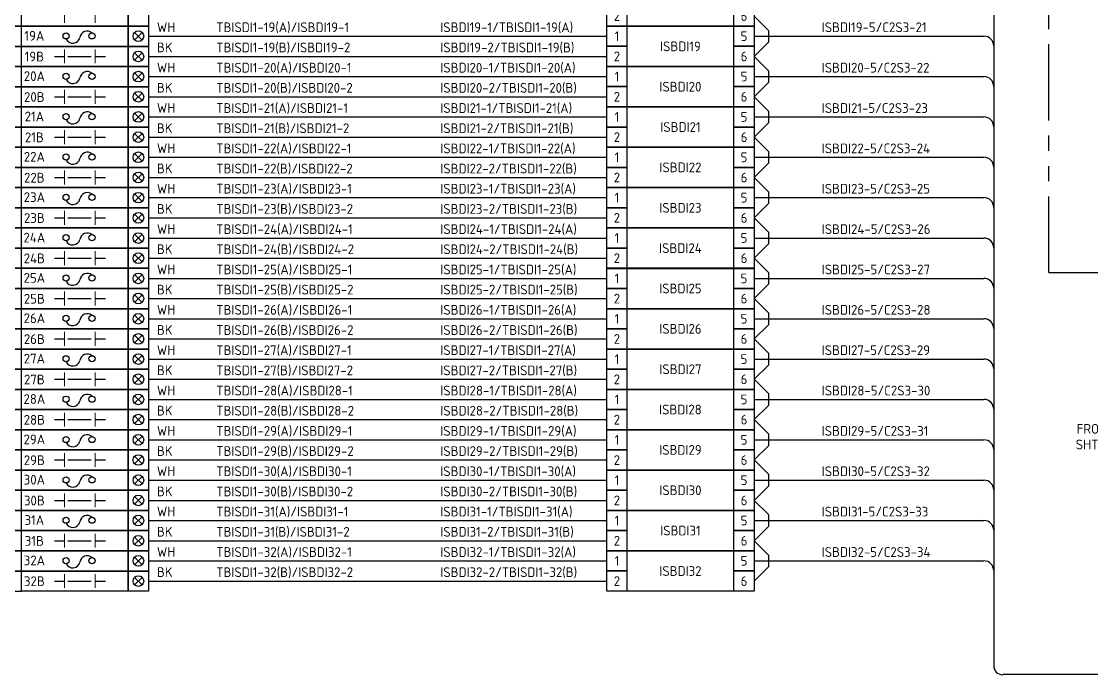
# Model space of a CAD drawing. Header units: inches. Extents: x 579627 to 667544, y 458630 to 507164.
# Drawn here: x 625004 to 626321, y 494110 to 494915 of the extents above; entities that cross this region are included whole.
import ezdxf
from ezdxf.enums import TextEntityAlignment as Align

# ---------------------------------------------------------------- set-up
doc = ezdxf.new("R2010")
doc.units = ezdxf.units.IN
doc.header["$MEASUREMENT"] = 0
doc.linetypes.add('PHANTOM2', pattern=[1.25, 0.625, -0.125, 0.125, -0.125, 0.125, -0.125])
doc.layers.add('ASHADE', color=7, linetype='Continuous')
doc.layers.add('power', color=7, linetype='Continuous')
doc.styles.add('ISO3098B', font='ISO3098B.shx')

# ---------------------------------------------------------------- blocks, each defined once
blk = doc.blocks.new('ISBDI')
at = {"color": 2}
for points in [[(616946.7, 495803.9), (616971.5, 495803.9), (616971.5, 495779.1), (616946.7, 495779.1)], [(616946.7, 495803.9), (617128, 495803.9), (617128, 495754.2), (616946.7, 495754.2)], [(617103.1, 495803.9), (617128, 495803.9), (617128, 495779.1), (617103.1, 495779.1)], [(616946.7, 495779.1), (616971.5, 495779.1), (616971.5, 495754.2), (616946.7, 495754.2)], [(617103.1, 495779.1), (617128, 495779.1), (617128, 495754.2), (617103.1, 495754.2)]]:
    blk.add_lwpolyline(points, close=True, dxfattribs=at)
at = {"color": 0, "style": 'ISO3098B'}
for s, p in [('1', (616959.1, 495791.5)), ('5', (617115.6, 495791.5)), ('2', (616959.1, 495766.6)), ('6', (617115.6, 495766.6))]:
    blk.add_text(s, height=12, dxfattribs=at).set_placement(p, align=Align.MIDDLE)

msp = doc.modelspace()

# ---------------------------------------------------------------- linework, layer by layer
at = {"color": 4}
for p, q in [((626200.8, 495779.5), (626200.8, 494121)), ((625160.1, 494896.5), (625724.4, 494896.5)), ((625905.8, 494896.5), (626188.8, 494896.5)), ((625160.1, 494846.7), (625724.4, 494846.7)), ((625905.8, 494846.7), (626188.8, 494846.7)), ((625160.1, 494797), (625724.4, 494797)), ((625905.8, 494797), (626188.8, 494797)), ((625160.1, 494747.3), (625724.4, 494747.3)), ((625905.8, 494747.3), (626188.8, 494747.3)), ((625160.1, 494697.6), (625724.4, 494697.6)), ((625905.8, 494697.6), (626188.8, 494697.6)), ((625160.1, 494647.8), (625724.4, 494647.8)), ((625905.8, 494647.8), (626188.8, 494647.8)), ((625160.1, 494598.1), (625724.4, 494598.1)), ((625905.8, 494598.1), (626188.8, 494598.1)), ((625160.1, 494548.4), (625724.4, 494548.4)), ((625905.8, 494548.4), (626188.8, 494548.4)), ((625160.1, 494498.7), (625724.4, 494498.7)), ((625905.8, 494498.7), (626188.8, 494498.7)), ((625160.1, 494449), (625724.4, 494449)), ((625905.8, 494449), (626188.8, 494449)), ((625160.1, 494399.2), (625724.4, 494399.2)), ((625905.8, 494399.2), (626188.8, 494399.2)), ((625160.1, 494349.5), (625724.4, 494349.5)), ((625905.8, 494349.5), (626188.8, 494349.5)), ((625160.1, 494299.8), (625724.4, 494299.8)), ((625905.8, 494299.8), (626188.8, 494299.8)), ((625160.1, 494250.1), (625724.4, 494250.1)), ((625905.8, 494250.1), (626188.8, 494250.1)), ((627401.1, 494110), (626211.9, 494110))]:
    msp.add_line(p, q, dxfattribs=at)
at = {"color": 0, "lineweight": 9}
for p, q in [((625056.9, 494912.8), (625056.9, 494929.9)), ((625094.5, 494912.8), (625094.5, 494929.9)), ((625056.9, 494863.1), (625056.9, 494880.1)), ((625094.5, 494863.1), (625094.5, 494880.1)), ((625056.9, 494813.3), (625056.9, 494830.4)), ((625094.5, 494813.3), (625094.5, 494830.4)), ((625056.9, 494763.6), (625056.9, 494780.7)), ((625094.5, 494763.6), (625094.5, 494780.7)), ((625056.9, 494713.9), (625056.9, 494731)), ((625094.5, 494713.9), (625094.5, 494731)), ((625056.9, 494664.2), (625056.9, 494681.2)), ((625094.5, 494664.2), (625094.5, 494681.2)), ((625056.9, 494614.5), (625056.9, 494631.5)), ((625094.5, 494614.5), (625094.5, 494631.5)), ((625056.9, 494564.7), (625056.9, 494581.8)), ((625094.5, 494564.7), (625094.5, 494581.8)), ((625056.9, 494515), (625056.9, 494532.1)), ((625094.5, 494515), (625094.5, 494532.1)), ((625056.9, 494465.3), (625056.9, 494482.3)), ((625094.5, 494465.3), (625094.5, 494482.3)), ((625056.9, 494415.6), (625056.9, 494432.6)), ((625094.5, 494415.6), (625094.5, 494432.6)), ((625056.9, 494365.8), (625056.9, 494382.9)), ((625094.5, 494365.8), (625094.5, 494382.9)), ((625056.9, 494316.1), (625056.9, 494333.2)), ((625094.5, 494316.1), (625094.5, 494333.2)), ((625056.9, 494266.4), (625056.9, 494283.5)), ((625094.5, 494266.4), (625094.5, 494283.5)), ((625056.9, 494216.7), (625056.9, 494233.7)), ((625094.5, 494216.7), (625094.5, 494233.7))]:
    msp.add_line(p, q, dxfattribs=at)
at = {"color": 1}
for p, q in [((625905.8, 494921.3), (625923.4, 494903.7)), ((625143.1, 494901.1), (625152.3, 494891.8)), ((625152.3, 494901.1), (625143.1, 494891.8)), ((625923.4, 494903.7), (625923.4, 494889.2)), ((625905.8, 494871.6), (625923.4, 494889.2)), ((625905.8, 494871.6), (625923.4, 494854)), ((625143.1, 494851.4), (625152.3, 494842.1)), ((625152.3, 494851.4), (625143.1, 494842.1)), ((625923.4, 494854), (625923.4, 494839.5)), ((625905.8, 494821.9), (625923.4, 494839.5)), ((625905.8, 494821.9), (625923.4, 494804.3)), ((625143.1, 494801.6), (625152.3, 494792.4)), ((625152.3, 494801.6), (625143.1, 494792.4)), ((625923.4, 494804.3), (625923.4, 494789.7)), ((625905.8, 494772.2), (625923.4, 494789.7)), ((625905.8, 494772.2), (625923.4, 494754.6)), ((625923.4, 494754.6), (625923.4, 494740)), ((625143.1, 494751.9), (625152.3, 494742.7)), ((625152.3, 494751.9), (625143.1, 494742.7)), ((625905.8, 494722.4), (625923.4, 494740)), ((625905.8, 494722.4), (625923.4, 494704.9)), ((625143.1, 494702.2), (625152.3, 494692.9)), ((625152.3, 494702.2), (625143.1, 494692.9)), ((625923.4, 494704.9), (625923.4, 494690.3)), ((625905.8, 494672.7), (625923.4, 494690.3)), ((625905.8, 494672.7), (625923.4, 494655.1)), ((625143.1, 494652.5), (625152.3, 494643.2)), ((625152.3, 494652.5), (625143.1, 494643.2)), ((625923.4, 494655.1), (625923.4, 494640.6)), ((625905.8, 494623), (625923.4, 494640.6)), ((625905.8, 494623), (625923.4, 494605.4)), ((625143.1, 494602.8), (625152.3, 494593.5)), ((625152.3, 494602.8), (625143.1, 494593.5)), ((625923.4, 494605.4), (625923.4, 494590.8)), ((625905.8, 494573.3), (625923.4, 494590.8)), ((625905.8, 494573.3), (625923.4, 494555.7)), ((625143.1, 494553), (625152.3, 494543.8)), ((625152.3, 494553), (625143.1, 494543.8)), ((625923.4, 494555.7), (625923.4, 494541.1)), ((625905.8, 494523.5), (625923.4, 494541.1)), ((625905.8, 494523.5), (625923.4, 494506)), ((625143.1, 494503.3), (625152.3, 494494.1)), ((625152.3, 494503.3), (625143.1, 494494.1)), ((625923.4, 494506), (625923.4, 494491.4)), ((625905.8, 494473.8), (625923.4, 494491.4)), ((625905.8, 494473.8), (625923.4, 494456.2)), ((625143.1, 494453.6), (625152.3, 494444.3)), ((625152.3, 494453.6), (625143.1, 494444.3)), ((625923.4, 494456.2), (625923.4, 494441.7)), ((625905.8, 494424.1), (625923.4, 494441.7)), ((625905.8, 494424.1), (625923.4, 494406.5)), ((625143.1, 494403.9), (625152.3, 494394.6)), ((625152.3, 494403.9), (625143.1, 494394.6)), ((625923.4, 494406.5), (625923.4, 494391.9)), ((625905.8, 494374.4), (625923.4, 494391.9)), ((625905.8, 494374.4), (625923.4, 494356.8)), ((625143.1, 494354.1), (625152.3, 494344.9)), ((625152.3, 494354.1), (625143.1, 494344.9)), ((625923.4, 494356.8), (625923.4, 494342.2)), ((625905.8, 494324.6), (625923.4, 494342.2)), ((625905.8, 494324.6), (625923.4, 494307.1)), ((625923.4, 494307.1), (625923.4, 494292.5)), ((625143.1, 494304.4), (625152.3, 494295.2)), ((625152.3, 494304.4), (625143.1, 494295.2)), ((625905.8, 494274.9), (625923.4, 494292.5)), ((625923.4, 494292.5), (625923.4, 494292.5)), ((625905.8, 494274.9), (625923.4, 494257.3)), ((625143.1, 494254.7), (625152.3, 494245.4)), ((625152.3, 494254.7), (625143.1, 494245.4)), ((625923.4, 494257.3), (625923.4, 494242.8)), ((625905.8, 494225.2), (625923.4, 494242.8)), ((625923.4, 494242.8), (625923.4, 494242.8))]:
    msp.add_line(p, q, dxfattribs=at)
at = {"color": 0}
for p, q in [((625143.1, 494876.2), (625152.3, 494867)), ((625152.3, 494876.2), (625143.1, 494867)), ((625044.4, 494871.6), (625056.9, 494871.6)), ((625060.9, 494871.6), (625089.5, 494871.6)), ((625094.5, 494871.6), (625107, 494871.6)), ((625160.1, 494871.6), (625724.4, 494871.6)), ((625044.4, 494821.9), (625056.9, 494821.9)), ((625060.9, 494821.9), (625089.5, 494821.9)), ((625094.5, 494821.9), (625107, 494821.9)), ((625143.1, 494826.5), (625152.3, 494817.3)), ((625152.3, 494826.5), (625143.1, 494817.3)), ((625160.1, 494821.9), (625724.4, 494821.9)), ((625044.4, 494772.2), (625056.9, 494772.2)), ((625060.9, 494772.2), (625089.5, 494772.2)), ((625094.5, 494772.2), (625107, 494772.2)), ((625143.1, 494776.8), (625152.3, 494767.5)), ((625152.3, 494776.8), (625143.1, 494767.5)), ((625160.1, 494772.2), (625724.4, 494772.2)), ((625143.1, 494727.1), (625152.3, 494717.8)), ((625152.3, 494727.1), (625143.1, 494717.8)), ((625044.4, 494722.4), (625056.9, 494722.4)), ((625060.9, 494722.4), (625089.5, 494722.4)), ((625094.5, 494722.4), (625107, 494722.4)), ((625160.1, 494722.4), (625724.4, 494722.4)), ((625143.1, 494677.3), (625152.3, 494668.1)), ((625152.3, 494677.3), (625143.1, 494668.1)), ((625044.4, 494672.7), (625056.9, 494672.7)), ((625060.9, 494672.7), (625089.5, 494672.7)), ((625094.5, 494672.7), (625107, 494672.7)), ((625160.1, 494672.7), (625724.4, 494672.7)), ((625044.4, 494623), (625056.9, 494623)), ((625060.9, 494623), (625089.5, 494623)), ((625094.5, 494623), (625107, 494623)), ((625143.1, 494627.6), (625152.3, 494618.4)), ((625152.3, 494627.6), (625143.1, 494618.4)), ((625160.1, 494623), (625724.4, 494623)), ((625044.4, 494573.3), (625056.9, 494573.3)), ((625060.9, 494573.3), (625089.5, 494573.3)), ((625094.5, 494573.3), (625107, 494573.3)), ((625143.1, 494577.9), (625152.3, 494568.6)), ((625152.3, 494577.9), (625143.1, 494568.6)), ((625160.1, 494573.3), (625724.4, 494573.3)), ((625044.4, 494523.5), (625056.9, 494523.5)), ((625060.9, 494523.5), (625089.5, 494523.5)), ((625094.5, 494523.5), (625107, 494523.5)), ((625143.1, 494528.2), (625152.3, 494518.9)), ((625152.3, 494528.2), (625143.1, 494518.9)), ((625160.1, 494523.5), (625724.4, 494523.5)), ((625143.1, 494478.4), (625152.3, 494469.2)), ((625152.3, 494478.4), (625143.1, 494469.2)), ((625044.4, 494473.8), (625056.9, 494473.8)), ((625060.9, 494473.8), (625089.5, 494473.8)), ((625094.5, 494473.8), (625107, 494473.8)), ((625160.1, 494473.8), (625724.4, 494473.8)), ((625044.4, 494424.1), (625056.9, 494424.1)), ((625060.9, 494424.1), (625089.5, 494424.1)), ((625094.5, 494424.1), (625107, 494424.1)), ((625143.1, 494428.7), (625152.3, 494419.5)), ((625152.3, 494428.7), (625143.1, 494419.5)), ((625160.1, 494424.1), (625724.4, 494424.1)), ((625044.4, 494374.4), (625056.9, 494374.4)), ((625060.9, 494374.4), (625089.5, 494374.4)), ((625094.5, 494374.4), (625107, 494374.4)), ((625143.1, 494379), (625152.3, 494369.7)), ((625152.3, 494379), (625143.1, 494369.7)), ((625160.1, 494374.4), (625724.4, 494374.4)), ((625044.4, 494324.6), (625056.9, 494324.6)), ((625060.9, 494324.6), (625089.5, 494324.6)), ((625094.5, 494324.6), (625107, 494324.6)), ((625143.1, 494329.3), (625152.3, 494320)), ((625152.3, 494329.3), (625143.1, 494320)), ((625160.1, 494324.6), (625724.4, 494324.6)), ((625143.1, 494279.5), (625152.3, 494270.3)), ((625152.3, 494279.5), (625143.1, 494270.3)), ((625044.4, 494274.9), (625056.9, 494274.9)), ((625060.9, 494274.9), (625089.5, 494274.9)), ((625094.5, 494274.9), (625107, 494274.9)), ((625160.1, 494274.9), (625724.4, 494274.9)), ((625143.1, 494229.8), (625152.3, 494220.6)), ((625152.3, 494229.8), (625143.1, 494220.6)), ((625044.4, 494225.2), (625056.9, 494225.2)), ((625060.9, 494225.2), (625089.5, 494225.2)), ((625094.5, 494225.2), (625107, 494225.2)), ((625160.1, 494225.2), (625724.4, 494225.2))]:
    msp.add_line(p, q, dxfattribs=at)
at = {"color": 0, "const_width": 0.3}
for points in [[(624978.8, 494958.6), (625160.1, 494958.6), (625160.1, 494908.9), (624978.8, 494908.9), (624978.8, 494958.6)], [(624978.8, 494908.9), (625160.1, 494908.9), (625160.1, 494859.2), (624978.8, 494859.2), (624978.8, 494908.9)], [(624978.8, 494859.2), (625160.1, 494859.2), (625160.1, 494809.4), (624978.8, 494809.4), (624978.8, 494859.2)], [(624978.8, 494809.4), (625160.1, 494809.4), (625160.1, 494759.7), (624978.8, 494759.7), (624978.8, 494809.4)], [(624978.8, 494759.7), (625160.1, 494759.7), (625160.1, 494710), (624978.8, 494710), (624978.8, 494759.7)], [(624978.8, 494710), (625160.1, 494710), (625160.1, 494660.3), (624978.8, 494660.3), (624978.8, 494710)], [(624978.8, 494660.3), (625160.1, 494660.3), (625160.1, 494610.6), (624978.8, 494610.6), (624978.8, 494660.3)], [(624978.8, 494610.6), (625160.1, 494610.6), (625160.1, 494560.8), (624978.8, 494560.8), (624978.8, 494610.6)], [(624978.8, 494560.8), (625160.1, 494560.8), (625160.1, 494511.1), (624978.8, 494511.1), (624978.8, 494560.8)], [(624978.8, 494511.1), (625160.1, 494511.1), (625160.1, 494461.4), (624978.8, 494461.4), (624978.8, 494511.1)], [(624978.8, 494461.4), (625160.1, 494461.4), (625160.1, 494411.7), (624978.8, 494411.7), (624978.8, 494461.4)], [(624978.8, 494411.7), (625160.1, 494411.7), (625160.1, 494361.9), (624978.8, 494361.9), (624978.8, 494411.7)], [(624978.8, 494361.9), (625160.1, 494361.9), (625160.1, 494312.2), (624978.8, 494312.2), (624978.8, 494361.9)], [(624978.8, 494312.2), (625160.1, 494312.2), (625160.1, 494262.5), (624978.8, 494262.5), (624978.8, 494312.2)], [(624978.8, 494262.5), (625160.1, 494262.5), (625160.1, 494212.8), (624978.8, 494212.8), (624978.8, 494262.5)]]:
    msp.add_lwpolyline(points, dxfattribs=at)
at = {"color": 0}
for points in [[(625003.6, 494933.8), (624978.8, 494933.8), (624978.8, 494908.9), (625003.6, 494908.9)], [(625003.6, 494933.8), (625135.2, 494933.8), (625135.2, 494908.9), (625003.6, 494908.9)], [(625135.2, 494933.8), (625160.1, 494933.8), (625160.1, 494908.9), (625135.2, 494908.9)], [(625003.6, 494884), (624978.8, 494884), (624978.8, 494859.2), (625003.6, 494859.2)], [(625003.6, 494884), (625135.2, 494884), (625135.2, 494859.2), (625003.6, 494859.2)], [(625135.2, 494884), (625160.1, 494884), (625160.1, 494859.2), (625135.2, 494859.2)], [(625003.6, 494834.3), (624978.8, 494834.3), (624978.8, 494809.4), (625003.6, 494809.4)], [(625003.6, 494834.3), (625135.2, 494834.3), (625135.2, 494809.4), (625003.6, 494809.4)], [(625135.2, 494834.3), (625160.1, 494834.3), (625160.1, 494809.4), (625135.2, 494809.4)], [(625003.6, 494784.6), (624978.8, 494784.6), (624978.8, 494759.7), (625003.6, 494759.7)], [(625003.6, 494784.6), (625135.2, 494784.6), (625135.2, 494759.7), (625003.6, 494759.7)], [(625135.2, 494784.6), (625160.1, 494784.6), (625160.1, 494759.7), (625135.2, 494759.7)], [(625003.6, 494734.9), (624978.8, 494734.9), (624978.8, 494710), (625003.6, 494710)], [(625003.6, 494734.9), (625135.2, 494734.9), (625135.2, 494710), (625003.6, 494710)], [(625135.2, 494734.9), (625160.1, 494734.9), (625160.1, 494710), (625135.2, 494710)], [(625003.6, 494685.1), (624978.8, 494685.1), (624978.8, 494660.3), (625003.6, 494660.3)], [(625003.6, 494685.1), (625135.2, 494685.1), (625135.2, 494660.3), (625003.6, 494660.3)], [(625135.2, 494685.1), (625160.1, 494685.1), (625160.1, 494660.3), (625135.2, 494660.3)], [(625003.6, 494635.4), (624978.8, 494635.4), (624978.8, 494610.6), (625003.6, 494610.6)], [(625003.6, 494635.4), (625135.2, 494635.4), (625135.2, 494610.6), (625003.6, 494610.6)], [(625135.2, 494635.4), (625160.1, 494635.4), (625160.1, 494610.6), (625135.2, 494610.6)], [(625003.6, 494585.7), (624978.8, 494585.7), (624978.8, 494560.8), (625003.6, 494560.8)], [(625003.6, 494585.7), (625135.2, 494585.7), (625135.2, 494560.8), (625003.6, 494560.8)], [(625135.2, 494585.7), (625160.1, 494585.7), (625160.1, 494560.8), (625135.2, 494560.8)], [(625003.6, 494536), (624978.8, 494536), (624978.8, 494511.1), (625003.6, 494511.1)], [(625003.6, 494536), (625135.2, 494536), (625135.2, 494511.1), (625003.6, 494511.1)], [(625135.2, 494536), (625160.1, 494536), (625160.1, 494511.1), (625135.2, 494511.1)], [(625003.6, 494486.2), (624978.8, 494486.2), (624978.8, 494461.4), (625003.6, 494461.4)], [(625003.6, 494486.2), (625135.2, 494486.2), (625135.2, 494461.4), (625003.6, 494461.4)], [(625135.2, 494486.2), (625160.1, 494486.2), (625160.1, 494461.4), (625135.2, 494461.4)], [(625003.6, 494436.5), (624978.8, 494436.5), (624978.8, 494411.7), (625003.6, 494411.7)], [(625003.6, 494436.5), (625135.2, 494436.5), (625135.2, 494411.7), (625003.6, 494411.7)], [(625135.2, 494436.5), (625160.1, 494436.5), (625160.1, 494411.7), (625135.2, 494411.7)], [(625003.6, 494386.8), (624978.8, 494386.8), (624978.8, 494361.9), (625003.6, 494361.9)], [(625003.6, 494386.8), (625135.2, 494386.8), (625135.2, 494361.9), (625003.6, 494361.9)], [(625135.2, 494386.8), (625160.1, 494386.8), (625160.1, 494361.9), (625135.2, 494361.9)], [(625003.6, 494337.1), (624978.8, 494337.1), (624978.8, 494312.2), (625003.6, 494312.2)], [(625003.6, 494337.1), (625135.2, 494337.1), (625135.2, 494312.2), (625003.6, 494312.2)], [(625135.2, 494337.1), (625160.1, 494337.1), (625160.1, 494312.2), (625135.2, 494312.2)], [(625003.6, 494287.4), (624978.8, 494287.4), (624978.8, 494262.5), (625003.6, 494262.5)], [(625003.6, 494287.4), (625135.2, 494287.4), (625135.2, 494262.5), (625003.6, 494262.5)], [(625135.2, 494287.4), (625160.1, 494287.4), (625160.1, 494262.5), (625135.2, 494262.5)], [(625003.6, 494237.6), (624978.8, 494237.6), (624978.8, 494212.8), (625003.6, 494212.8)], [(625003.6, 494237.6), (625135.2, 494237.6), (625135.2, 494212.8), (625003.6, 494212.8)], [(625135.2, 494237.6), (625160.1, 494237.6), (625160.1, 494212.8), (625135.2, 494212.8)]]:
    msp.add_lwpolyline(points, close=True, dxfattribs=at)
at = {"color": 1}
for points in [[(625003.6, 494908.9), (624978.8, 494908.9), (624978.8, 494884), (625003.6, 494884)], [(625003.6, 494908.9), (625135.2, 494908.9), (625135.2, 494884), (625003.6, 494884)], [(625135.2, 494908.9), (625160.1, 494908.9), (625160.1, 494884), (625135.2, 494884)], [(625003.6, 494859.2), (624978.8, 494859.2), (624978.8, 494834.3), (625003.6, 494834.3)], [(625003.6, 494859.2), (625135.2, 494859.2), (625135.2, 494834.3), (625003.6, 494834.3)], [(625135.2, 494859.2), (625160.1, 494859.2), (625160.1, 494834.3), (625135.2, 494834.3)], [(625003.6, 494809.4), (624978.8, 494809.4), (624978.8, 494784.6), (625003.6, 494784.6)], [(625003.6, 494809.4), (625135.2, 494809.4), (625135.2, 494784.6), (625003.6, 494784.6)], [(625135.2, 494809.4), (625160.1, 494809.4), (625160.1, 494784.6), (625135.2, 494784.6)], [(625003.6, 494759.7), (624978.8, 494759.7), (624978.8, 494734.9), (625003.6, 494734.9)], [(625003.6, 494759.7), (625135.2, 494759.7), (625135.2, 494734.9), (625003.6, 494734.9)], [(625135.2, 494759.7), (625160.1, 494759.7), (625160.1, 494734.9), (625135.2, 494734.9)], [(625003.6, 494710), (624978.8, 494710), (624978.8, 494685.1), (625003.6, 494685.1)], [(625003.6, 494710), (625135.2, 494710), (625135.2, 494685.1), (625003.6, 494685.1)], [(625135.2, 494710), (625160.1, 494710), (625160.1, 494685.1), (625135.2, 494685.1)], [(625003.6, 494660.3), (624978.8, 494660.3), (624978.8, 494635.4), (625003.6, 494635.4)], [(625003.6, 494660.3), (625135.2, 494660.3), (625135.2, 494635.4), (625003.6, 494635.4)], [(625135.2, 494660.3), (625160.1, 494660.3), (625160.1, 494635.4), (625135.2, 494635.4)], [(625003.6, 494610.6), (624978.8, 494610.6), (624978.8, 494585.7), (625003.6, 494585.7)], [(625003.6, 494610.6), (625135.2, 494610.6), (625135.2, 494585.7), (625003.6, 494585.7)], [(625135.2, 494610.6), (625160.1, 494610.6), (625160.1, 494585.7), (625135.2, 494585.7)], [(625003.6, 494560.8), (624978.8, 494560.8), (624978.8, 494536), (625003.6, 494536)], [(625003.6, 494560.8), (625135.2, 494560.8), (625135.2, 494536), (625003.6, 494536)], [(625135.2, 494560.8), (625160.1, 494560.8), (625160.1, 494536), (625135.2, 494536)], [(625003.6, 494511.1), (624978.8, 494511.1), (624978.8, 494486.2), (625003.6, 494486.2)], [(625003.6, 494511.1), (625135.2, 494511.1), (625135.2, 494486.2), (625003.6, 494486.2)], [(625135.2, 494511.1), (625160.1, 494511.1), (625160.1, 494486.2), (625135.2, 494486.2)], [(625003.6, 494461.4), (624978.8, 494461.4), (624978.8, 494436.5), (625003.6, 494436.5)], [(625003.6, 494461.4), (625135.2, 494461.4), (625135.2, 494436.5), (625003.6, 494436.5)], [(625135.2, 494461.4), (625160.1, 494461.4), (625160.1, 494436.5), (625135.2, 494436.5)], [(625003.6, 494411.7), (624978.8, 494411.7), (624978.8, 494386.8), (625003.6, 494386.8)], [(625003.6, 494411.7), (625135.2, 494411.7), (625135.2, 494386.8), (625003.6, 494386.8)], [(625135.2, 494411.7), (625160.1, 494411.7), (625160.1, 494386.8), (625135.2, 494386.8)], [(625003.6, 494361.9), (624978.8, 494361.9), (624978.8, 494337.1), (625003.6, 494337.1)], [(625003.6, 494361.9), (625135.2, 494361.9), (625135.2, 494337.1), (625003.6, 494337.1)], [(625135.2, 494361.9), (625160.1, 494361.9), (625160.1, 494337.1), (625135.2, 494337.1)], [(625003.6, 494312.2), (624978.8, 494312.2), (624978.8, 494287.4), (625003.6, 494287.4)], [(625003.6, 494312.2), (625135.2, 494312.2), (625135.2, 494287.4), (625003.6, 494287.4)], [(625135.2, 494312.2), (625160.1, 494312.2), (625160.1, 494287.4), (625135.2, 494287.4)], [(625003.6, 494262.5), (624978.8, 494262.5), (624978.8, 494237.6), (625003.6, 494237.6)], [(625003.6, 494262.5), (625135.2, 494262.5), (625135.2, 494237.6), (625003.6, 494237.6)], [(625135.2, 494262.5), (625160.1, 494262.5), (625160.1, 494237.6), (625135.2, 494237.6)]]:
    msp.add_lwpolyline(points, close=True, dxfattribs=at)
for centre in [(625147.7, 494896.5), (625147.7, 494846.7), (625147.7, 494797), (625147.7, 494747.3), (625147.7, 494697.6), (625147.7, 494647.8), (625147.7, 494598.1), (625147.7, 494548.4), (625147.7, 494498.7), (625147.7, 494449), (625147.7, 494399.2), (625147.7, 494349.5), (625147.7, 494299.8), (625147.7, 494250.1)]:
    msp.add_circle(centre, 6.54, dxfattribs=at)
at = {"color": 0}
for centre in [(625147.7, 494871.6), (625147.7, 494821.9), (625147.7, 494772.2), (625147.7, 494722.4), (625147.7, 494672.7), (625147.7, 494623), (625147.7, 494573.3), (625147.7, 494523.5), (625147.7, 494473.8), (625147.7, 494424.1), (625147.7, 494374.4), (625147.7, 494324.6), (625147.7, 494274.9), (625147.7, 494225.2)]:
    msp.add_circle(centre, 6.54, dxfattribs=at)
at = {"color": 4}
for centre, radius, start, end in [((626188.8, 494884.5), 12, 0, 90), ((626188.8, 494834.7), 12, 0, 90), ((626188.8, 494785), 12, 0, 90), ((626188.8, 494735.3), 12, 0, 90), ((626188.8, 494685.6), 12, 0, 90), ((626188.8, 494635.8), 12, 0, 90), ((626188.8, 494586.1), 12, 0, 90), ((626188.8, 494536.4), 12, 0, 90), ((626188.8, 494486.7), 12, 0, 90), ((626188.8, 494437), 12, 0, 90), ((626188.8, 494387.2), 12, 0, 90), ((626188.8, 494337.5), 12, 0, 90), ((626188.8, 494287.8), 12, 0, 90), ((626188.8, 494238.1), 12, 0, 90), ((626211.9, 494121), 11.1, 180.0002, 270), ((626211.9, 494121), 11.1, 180, 270)]:
    msp.add_arc(centre, radius, start, end, dxfattribs=at)
at = {"layer": 'ASHADE', "color": 2, "linetype": 'PHANTOM2', "ltscale": 150}
for q in [(626268.9, 495921.4), (627454.5, 494605.3)]:
    msp.add_line((626268.9, 494605.3), q, dxfattribs=at)
at = {"layer": 'power', "color": 1}
for centre in [(625058.7, 494896.9), (625090.6, 494896.9), (625058.7, 494847.1), (625090.6, 494847.1), (625058.7, 494797.4), (625090.6, 494797.4), (625058.7, 494747.7), (625090.6, 494747.7), (625058.7, 494698), (625090.6, 494698), (625058.7, 494648.2), (625090.6, 494648.2), (625058.7, 494598.5), (625090.6, 494598.5), (625058.7, 494548.8), (625090.6, 494548.8), (625058.7, 494499.1), (625090.6, 494499.1), (625058.7, 494449.3), (625090.6, 494449.3), (625058.7, 494399.6), (625090.6, 494399.6), (625058.7, 494349.9), (625090.6, 494349.9), (625058.7, 494300.2), (625090.6, 494300.2), (625058.7, 494250.4), (625090.6, 494250.4)]:
    msp.add_circle(centre, 3.81, dxfattribs=at)
for centre, radius, start, end in [((625084.8, 494893.5), 9.24, 51.1309, 171.3254), ((625066.9, 494897), 9.07, 206.1634, 346.0383), ((625084.8, 494843.7), 9.24, 51.1309, 171.3254), ((625066.9, 494847.3), 9.07, 206.1634, 346.0383), ((625066.9, 494797.6), 9.07, 206.1634, 346.0383), ((625084.8, 494794), 9.24, 51.1309, 171.3254), ((625084.8, 494744.3), 9.24, 51.1309, 171.3254), ((625066.9, 494747.9), 9.07, 206.1634, 346.0383), ((625084.8, 494694.6), 9.24, 51.1309, 171.3254), ((625066.9, 494698.2), 9.07, 206.1634, 346.0383), ((625084.8, 494644.8), 9.24, 51.1309, 171.3254), ((625066.9, 494648.4), 9.07, 206.1634, 346.0383), ((625066.9, 494598.7), 9.07, 206.1634, 346.0383), ((625084.8, 494595.1), 9.24, 51.1309, 171.3254), ((625066.9, 494549), 9.07, 206.1634, 346.0383), ((625084.8, 494545.4), 9.24, 51.1309, 171.3254), ((625084.8, 494495.7), 9.24, 51.1309, 171.3254), ((625066.9, 494499.3), 9.07, 206.1634, 346.0383), ((625084.8, 494446), 9.24, 51.1309, 171.3254), ((625066.9, 494449.5), 9.07, 206.1634, 346.0383), ((625066.9, 494399.8), 9.07, 206.1634, 346.0383), ((625084.8, 494396.2), 9.24, 51.1309, 171.3254), ((625066.9, 494350.1), 9.07, 206.1634, 346.0383), ((625084.8, 494346.5), 9.24, 51.1309, 171.3254), ((625084.8, 494296.8), 9.24, 51.1309, 171.3254), ((625066.9, 494300.4), 9.07, 206.1634, 346.0383), ((625084.8, 494247.1), 9.24, 51.1309, 171.3254), ((625066.9, 494250.6), 9.07, 206.1634, 346.0383)]:
    msp.add_arc(centre, radius, start, end, dxfattribs=at)

# ---------------------------------------------------------------- block references
at = {"color": 0}
for p in [(8777.8, -845.3), (8777.8, -895), (8777.8, -944.7), (8777.8, -994.5), (8777.8, -1044.2), (8777.8, -1093.9), (8777.8, -1143.6), (8777.8, -1193.4), (8777.8, -1243.1), (8777.8, -1292.8), (8777.8, -1342.5), (8777.8, -1392.3), (8777.8, -1442), (8777.8, -1491.7), (8777.8, -1541.4)]:
    msp.add_blockref('ISBDI', p, dxfattribs=at)

# ---------------------------------------------------------------- texts
at = {"color": 4, "style": 'ISO3098B'}
for s, p in [('WH', (625170.5, 494901.5)), ('TBISDI1-19(A)/ISBDI19-1', (625243.5, 494901.5)), ('ISBDI19-1/TBISDI1-19(A)', (625519.4, 494901.5)), ('ISBDI19-5/C2S3-21', (625989.1, 494901.5)), ('WH', (625170.5, 494851.8)), ('TBISDI1-20(A)/ISBDI20-1', (625243.5, 494851.7)), ('ISBDI20-1/TBISDI1-20(A)', (625519.4, 494851.7)), ('ISBDI20-5/C2S3-22', (625989.1, 494851.7)), ('WH', (625170.5, 494802.1)), ('TBISDI1-21(A)/ISBDI21-1', (625243.5, 494802)), ('ISBDI21-1/TBISDI1-21(A)', (625519.4, 494802)), ('ISBDI21-5/C2S3-23', (625989.1, 494802)), ('WH', (625170.5, 494752.4)), ('TBISDI1-22(A)/ISBDI22-1', (625243.5, 494752.3)), ('ISBDI22-1/TBISDI1-22(A)', (625519.4, 494752.3)), ('ISBDI22-5/C2S3-24', (625989.1, 494752.3)), ('WH', (625170.5, 494702.6)), ('TBISDI1-23(A)/ISBDI23-1', (625243.5, 494702.6)), ('ISBDI23-1/TBISDI1-23(A)', (625519.4, 494702.6)), ('ISBDI23-5/C2S3-25', (625989.1, 494702.6)), ('WH', (625170.5, 494652.9)), ('TBISDI1-24(A)/ISBDI24-1', (625243.5, 494652.8)), ('ISBDI24-1/TBISDI1-24(A)', (625519.4, 494652.8)), ('ISBDI24-5/C2S3-26', (625989.1, 494652.8)), ('WH', (625170.5, 494603.2)), ('TBISDI1-25(A)/ISBDI25-1', (625243.5, 494603.1)), ('ISBDI25-1/TBISDI1-25(A)', (625519.4, 494603.1)), ('ISBDI25-5/C2S3-27', (625989.1, 494603.1)), ('WH', (625170.5, 494553.5)), ('TBISDI1-26(A)/ISBDI26-1', (625243.5, 494553.4)), ('ISBDI26-1/TBISDI1-26(A)', (625519.4, 494553.4)), ('ISBDI26-5/C2S3-28', (625989.1, 494553.4)), ('TBISDI1-27(A)/ISBDI27-1', (625243.5, 494503.7)), ('ISBDI27-1/TBISDI1-27(A)', (625519.4, 494503.7)), ('WH', (625170.5, 494503.7)), ('ISBDI27-5/C2S3-29', (625989.1, 494503.7)), ('WH', (625170.5, 494454)), ('TBISDI1-28(A)/ISBDI28-1', (625243.5, 494453.9)), ('ISBDI28-1/TBISDI1-28(A)', (625519.4, 494453.9)), ('ISBDI28-5/C2S3-30', (625989.1, 494453.9)), ('WH', (625170.5, 494404.3)), ('TBISDI1-29(A)/ISBDI29-1', (625243.5, 494404.2)), ('ISBDI29-1/TBISDI1-29(A)', (625519.4, 494404.2)), ('ISBDI29-5/C2S3-31', (625989.1, 494404.2)), ('WH', (625170.5, 494354.6)), ('TBISDI1-30(A)/ISBDI30-1', (625243.5, 494354.5)), ('ISBDI30-1/TBISDI1-30(A)', (625519.4, 494354.5)), ('ISBDI30-5/C2S3-32', (625989.1, 494354.5)), ('WH', (625170.5, 494304.9)), ('TBISDI1-31(A)/ISBDI31-1', (625243.5, 494304.8)), ('ISBDI31-1/TBISDI1-31(A)', (625519.4, 494304.8)), ('ISBDI31-5/C2S3-33', (625989.1, 494304.8)), ('WH', (625170.5, 494255.1)), ('TBISDI1-32(A)/ISBDI32-1', (625243.5, 494255)), ('ISBDI32-1/TBISDI1-32(A)', (625519.4, 494255)), ('ISBDI32-5/C2S3-34', (625989.1, 494255))]:
    msp.add_text(s, height=12, dxfattribs=at).set_placement(p)
at = {"color": 0, "style": 'ISO3098B'}
for s, p in [('BK', (625170.5, 494876.7)), ('TBISDI1-19(B)/ISBDI19-2', (625243.5, 494876.6)), ('ISBDI19-2/TBISDI1-19(B)', (625519.4, 494876.6)), ('BK', (625170.5, 494827)), ('TBISDI1-20(B)/ISBDI20-2', (625243.5, 494826.9)), ('ISBDI20-2/TBISDI1-20(B)', (625519.4, 494826.9)), ('BK', (625170.5, 494777.2)), ('TBISDI1-21(B)/ISBDI21-2', (625243.5, 494777.1)), ('ISBDI21-2/TBISDI1-21(B)', (625519.4, 494777.1)), ('TBISDI1-22(B)/ISBDI22-2', (625243.5, 494727.4)), ('ISBDI22-2/TBISDI1-22(B)', (625519.4, 494727.4)), ('BK', (625170.5, 494727.5)), ('BK', (625170.5, 494677.8)), ('TBISDI1-23(B)/ISBDI23-2', (625243.5, 494677.7)), ('ISBDI23-2/TBISDI1-23(B)', (625519.4, 494677.7)), ('BK', (625170.5, 494628.1)), ('TBISDI1-24(B)/ISBDI24-2', (625243.5, 494628)), ('ISBDI24-2/TBISDI1-24(B)', (625519.4, 494628)), ('BK', (625170.5, 494578.3)), ('TBISDI1-25(B)/ISBDI25-2', (625243.5, 494578.3)), ('ISBDI25-2/TBISDI1-25(B)', (625519.4, 494578.3)), ('BK', (625170.5, 494528.6)), ('TBISDI1-26(B)/ISBDI26-2', (625243.5, 494528.5)), ('ISBDI26-2/TBISDI1-26(B)', (625519.4, 494528.5)), ('BK', (625170.5, 494478.9)), ('TBISDI1-27(B)/ISBDI27-2', (625243.5, 494478.8)), ('ISBDI27-2/TBISDI1-27(B)', (625519.4, 494478.8)), ('BK', (625170.5, 494429.2)), ('TBISDI1-28(B)/ISBDI28-2', (625243.5, 494429.1)), ('ISBDI28-2/TBISDI1-28(B)', (625519.4, 494429.1)), ('FROM TB0VA', (626303.1, 494406.8)), ('SHT.04', (626301.9, 494387.5)), ('BK', (625170.5, 494379.4)), ('TBISDI1-29(B)/ISBDI29-2', (625243.5, 494379.4)), ('ISBDI29-2/TBISDI1-29(B)', (625519.4, 494379.4)), ('BK', (625170.5, 494329.7)), ('TBISDI1-30(B)/ISBDI30-2', (625243.5, 494329.6)), ('ISBDI30-2/TBISDI1-30(B)', (625519.4, 494329.6)), ('TBISDI1-31(B)/ISBDI31-2', (625243.5, 494279.9)), ('ISBDI31-2/TBISDI1-31(B)', (625519.4, 494279.9)), ('BK', (625170.5, 494280)), ('BK', (625170.5, 494230.3)), ('TBISDI1-32(B)/ISBDI32-2', (625243.5, 494230.2)), ('ISBDI32-2/TBISDI1-32(B)', (625519.4, 494230.2))]:
    msp.add_text(s, height=12, dxfattribs=at).set_placement(p)
at = {"color": 6, "style": 'ISO3098B'}
for s, p in [('ISBDI19', (625815.1, 494884)), ('ISBDI20', (625815.1, 494834.3)), ('ISBDI21', (625815.1, 494784.6)), ('ISBDI22', (625815.1, 494734.9)), ('ISBDI23', (625815.1, 494685.1)), ('ISBDI24', (625815.1, 494635.4)), ('ISBDI25', (625815.1, 494585.7)), ('ISBDI26', (625815.1, 494536)), ('ISBDI27', (625815.1, 494486.2)), ('ISBDI28', (625815.1, 494436.5)), ('ISBDI29', (625815.1, 494386.8)), ('ISBDI30', (625815.1, 494337.1)), ('ISBDI31', (625815.1, 494287.4)), ('ISBDI32', (625815.1, 494237.6))]:
    msp.add_text(s, height=12, dxfattribs=at).set_placement(p, align=Align.MIDDLE_CENTER)
at = {"layer": 'power', "color": 0, "style": 'ISO3098B'}
for s, p in [('19A', (625019.6, 494897)), ('19B', (625019.6, 494871.4)), ('20A', (625019.6, 494847.3)), ('20B', (625019.6, 494821.6)), ('21A', (625019.6, 494797.6)), ('21B', (625019.6, 494771.9)), ('22A', (625019.6, 494747.9)), ('22B', (625019.6, 494722.2)), ('23A', (625019.6, 494698.2)), ('23B', (625019.6, 494672.5)), ('24A', (625019.6, 494648.4)), ('24B', (625019.6, 494622.8)), ('25A', (625019.6, 494598.7)), ('25B', (625019.6, 494573)), ('26A', (625019.6, 494549)), ('26B', (625019.6, 494523.3)), ('27A', (625019.6, 494499.3)), ('27B', (625019.6, 494473.6)), ('28A', (625019.6, 494449.5)), ('28B', (625019.6, 494423.9)), ('29A', (625019.6, 494399.8)), ('29B', (625019.6, 494374.1)), ('30A', (625019.6, 494350.1)), ('30B', (625019.6, 494324.4)), ('31A', (625019.6, 494300.4)), ('31B', (625019.6, 494274.7)), ('32A', (625019.6, 494250.6)), ('32B', (625019.6, 494225))]:
    msp.add_text(s, height=12.02, dxfattribs=at).set_placement(p, align=Align.MIDDLE_CENTER)

doc.saveas('drawing.dxf')
